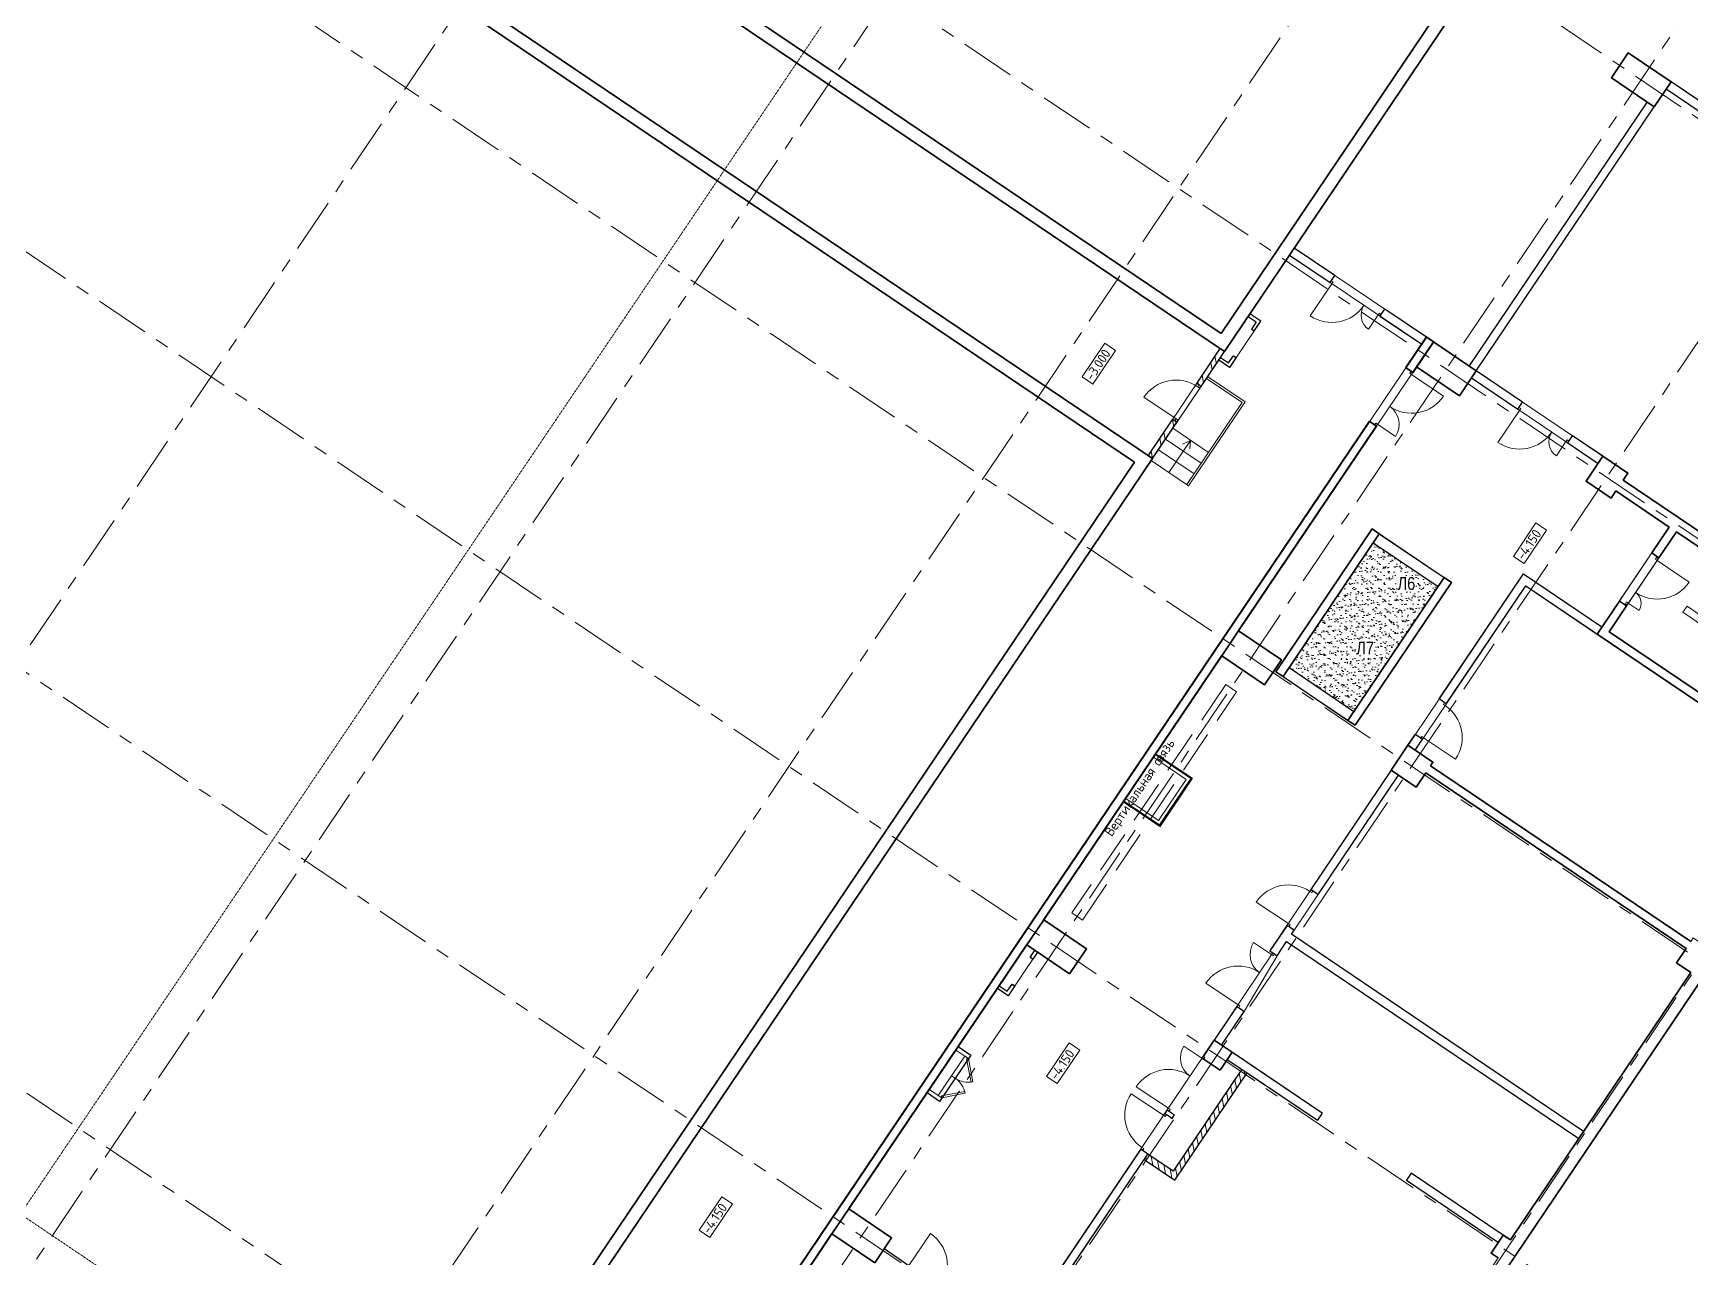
# Model space of a CAD drawing. Header units: millimetres. Extents: x -813692 to 807431, y 0 to 1813163.
# Drawn here: x 87728 to 126258, y 882879 to 911334 of the extents above; entities that cross this region are included whole.
import ezdxf

# ---------------------------------------------------------------- set-up
doc = ezdxf.new("R2010")
doc.units = ezdxf.units.MM
for name, pattern in [('KRST_Штрих__ш0_5 п0_5_', [1.0584, 0.5292, -0.5292]), ('ГОСТ 2.303 4', [7, 5, -2, 0]), ('Линия сетки', [22.225, 12.7, -3.175, 3.175, -3.175])]:
    doc.linetypes.add(name, pattern=pattern)
for name, color, linetype, lineweight in [('07_1_TС', 150, 'Continuous', 9), ('A-ANNO-DIMS', 7, 'Continuous', 9), ('KR_0.2', 252, 'Continuous', 20), ('KR_0.35', 252, 'Continuous', 35), ('KR_punk', 252, 'ГОСТ 2.303 4', 0), ('S-GRID', 252, 'Continuous', 9), ('АР_блоки200', 252, 'Continuous', 30), ('АР_двери', 252, 'Continuous', 0), ('АР_кирпич250', 252, 'Continuous', 30), ('АР_кирпичные перегородки 120', 252, 'Continuous', 30), ('АР_монолит', 252, 'Continuous', 50), ('АР_Отметка на плане', 252, 'Continuous', 15), ('АР_Площади', 252, 'Continuous', 0), ('АР_сущ. стены', 252, 'Continuous', 30), ('АР_тонкая линия', 252, 'Continuous', 5), ('двери', 7, 'Continuous', 9), ('лифты', 252, 'Continuous', 30)]:
    doc.layers.add(name, color=color, linetype=linetype, lineweight=lineweight)
for name, color, linetype in [('АР_блоки150', 252, 'Continuous'), ('АР_обшивка коробов', 252, 'Continuous'), ('Ар_разрез секция В', 252, 'Continuous'), ('Внутренние стены', 7, 'Continuous')]:
    doc.layers.add(name, color=color, linetype=linetype)
doc.layers.add('АР_Контуры помещений', color=252, linetype='Continuous', lineweight=25, plot=False)
doc.styles.add('GOST 2.304', font='')
doc.styles.add('СГЕНЕРИР_СТИЛЬ_9', font='ARIALN.TTF', dxfattribs={"width": 0.990457})
doc.styles.get('GOST 2.304').set_extended_font_data('GOST Common')
pattern_1 = [(101, (-1241.95, 1181845.07), (-368.1102, -71.55337), []), (101, (-1143.1, 1181991.62), (-368.1102, -71.55337), [])]
pattern_2 = [(101, (-1241.95, 1181845.07), (-122.7034, -23.851124), [])]

# ---------------------------------------------------------------- blocks, each defined once
blk = doc.blocks.new('КР_подвал')
at = {"layer": 'KR_0.2', "ltscale": 200}
blk.add_lwpolyline([(351101, 117822), (352779, 120309)], dxfattribs=at)
blk.add_lwpolyline([(362121, 114400), (362876, 115519), (362711, 115631), (361956, 114512)], close=True, dxfattribs=at)
at = {"layer": 'KR_0.35', "ltscale": 200}
for points in [[(251583, 91527), (307390, 174265), (377983, 126649), (322176, 43911)], [(352779, 120309), (328032, 137001)], [(352698, 120726), (328449, 137082)], [(352698, 120726), (363183, 136270)], [(352779, 120309), (363431, 136103)], [(351101, 117822), (326354, 134514)], [(350685, 117741), (326435, 134098)], [(350685, 117741), (310563, 58258), (297215, 67261), (294391, 63074)], [(294640, 62906), (297296, 66844), (310644, 57841), (351101, 117822)], [(362040, 117319), (362152, 117485), (361572, 117877), (361180, 117296), (361761, 116905), (361872, 117071)], [(362040, 117319), (368424, 113014)], [(361872, 117071), (363116, 116232)], [(362711, 115631), (363116, 116232)], [(362876, 115519), (363282, 116120)], [(363282, 116120), (368256, 112765)], [(362711, 115631), (362876, 115519)], [(366578, 110278), (361438, 113745), (361956, 114512)], [(361956, 114512), (362121, 114400)], [(366690, 110444), (361716, 113799), (362121, 114400)], [(357567, 110687), (357623, 110770), (357042, 111161), (356651, 110581), (357231, 110190), (357455, 110521)], [(357567, 110687), (363619, 106605)], [(357455, 110521), (363507, 106439)], [(363507, 106439), (363283, 106108), (363615, 105884)], [(359421, 99666), (363615, 105884)], [(359421, 99666), (359255, 99778), (358975, 99363), (359141, 99252)]]:
    blk.add_lwpolyline(points, dxfattribs=at)
for points in [[(362767, 125997), (363158, 126577), (362163, 127248), (361772, 126668)], [(358237, 119281), (358629, 119862), (357634, 120533), (357242, 119952)], [(354139, 112758), (356375, 116074), (356210, 116186), (353973, 112870)], [(355813, 111628), (358050, 114945), (357884, 115056), (355647, 111740)], [(353708, 112566), (354099, 113147), (353104, 113818), (352713, 113237)], [(349178, 105851), (349570, 106431), (348575, 107102), (348183, 106522)], [(352675, 103613), (352954, 104028), (352540, 104307), (352260, 103893)], [(344649, 99136), (345040, 99716), (344045, 100387), (343654, 99807)]]:
    blk.add_lwpolyline(points, close=True, dxfattribs=at)
at = {"layer": 'KR_punk', "ltscale": 200}
blk.add_lwpolyline([(349476, 107097), (353055, 112403), (352806, 112571), (349227, 107265)], close=True, dxfattribs=at)
at = {"layer": 'АР_тонкая линия', "insert": (350206, 108991), "char_height": 220, "attachment_point": 7, "rotation": 56, "style": 'GOST 2.304'}
blk.add_mtext('Вертикальная связь', dxfattribs=at)
blk = doc.blocks.new('Д-1000-ОП-Л')
at = {"layer": 'АР_двери'}
for points in [[(-318.5, -560), (-318.5, 340)], [(-1268.5, -560), (-1218.5, -560), (-1218.5, -610), (-1268.5, -610), (-1268.5, -560)], [(-318.5, -560), (-268.5, -560), (-268.5, -610), (-318.5, -610), (-318.5, -560)]]:
    blk.add_lwpolyline(points, dxfattribs=at)
blk.add_arc((-318.5, -560), 900, 90, 180, dxfattribs=at)
blk = doc.blocks.new('Д-1500-ДП-П')
at = {"layer": 'АР_двери'}
for points in [[(-485.5, 549.5), (-485.5, 1449.5)], [(914.5, 549.5), (914.5, 1049.5)], [(-485.5, 549.5), (-535.5, 549.5), (-535.5, 499.5), (-485.5, 499.5), (-485.5, 549.5)], [(964.5, 549.5), (914.5, 549.5), (914.5, 499.5), (964.5, 499.5), (964.5, 549.5)]]:
    blk.add_lwpolyline(points, dxfattribs=at)
for centre, radius, start, end in [((-485.5, 549.5), 900, 0, 90), ((914.5, 549.5), 500, 90, 180)]:
    blk.add_arc(centre, radius, start, end, dxfattribs=at)
blk = doc.blocks.new('Д-1000-ОП-П')
at = {"layer": 'АР_двери'}
for points in [[(-1699.5, -550), (-1699.5, 350)], [(-1699.5, -550), (-1749.5, -550), (-1749.5, -600), (-1699.5, -600), (-1699.5, -550)], [(-749.5, -550), (-799.5, -550), (-799.5, -600), (-749.5, -600), (-749.5, -550)]]:
    blk.add_lwpolyline(points, dxfattribs=at)
blk.add_arc((-1699.5, -550), 900, 0, 90, dxfattribs=at)
blk = doc.blocks.new('Д-1400-ДП-Л')
at = {"layer": 'АР_двери', "lineweight": 0}
for points in [[(377.5, -235.5), (377.5, 664.5)], [(-922.5, -235.5), (-922.5, 164.5)], [(-972.5, -235.5), (-922.5, -235.5), (-922.5, -285.5), (-972.5, -285.5), (-972.5, -235.5)], [(377.5, -235.5), (427.5, -235.5), (427.5, -285.5), (377.5, -285.5), (377.5, -235.5)]]:
    blk.add_lwpolyline(points, dxfattribs=at)
for centre, radius, start, end in [((377.5, -235.5), 900, 90, 180), ((-922.5, -235.5), 400, 0, 90)]:
    blk.add_arc(centre, radius, start, end, dxfattribs=at)
blk = doc.blocks.new('Оси200')
at = {"layer": 'S-GRID', "linetype": 'Линия сетки', "ltscale": 100}
for p, q in [((-102828.1, -45833), (-24798.8, -98464.5)), ((-107357.6, -52548.2), (-29328.3, -105179.7)), ((-107357.6, -52548.2), (-29328.2, -105179.7)), ((-111887.1, -59263.4), (-33857.7, -111894.9)), ((-52527.6, -60316.4), (-112484.5, -149206.1)), ((-45812.4, -64845.9), (-105769.3, -153735.6)), ((-116416.5, -65978.6), (-38387.2, -118610.1)), ((-39097.2, -69375.3), (-99054.1, -158265.1)), ((-120946, -72693.8), (-42916.6, -125325.3)), ((-32879.5, -73569.3), (-92836.3, -162459)), ((-29148.8, -76085.7), (-89105.7, -164975.4)), ((-125475.4, -79409), (-47446.1, -132040.5)), ((-22433.6, -80615.1), (-82390.5, -169504.8))]:
    blk.add_line(p, q, dxfattribs=at)
blk = doc.blocks.new('разрез 4-4')
at = {"layer": 'Ар_разрез секция В', "linetype": 'KRST_Штрих__ш0_5 п0_5_', "lineweight": 0, "ltscale": 10}
blk.add_lwpolyline([(2914, 154), (83908, -54477)], dxfattribs=at)
blk = doc.blocks.new('разрез 2 блок в')
at = {"layer": 'Ар_разрез секция В', "linetype": 'KRST_Штрих__ш0_5 п0_5_', "lineweight": 0, "ltscale": 10}
blk.add_lwpolyline([(-58994, -91247), (1753, -1186)], dxfattribs=at)
blk = doc.blocks.new('Д-1300-ДП-П')
at = {"layer": 'АР_двери'}
for points in [[(-488.5, -185), (-488.5, 715)], [(711.5, -185), (711.5, 115)], [(-488.5, -185), (-538.5, -185), (-538.5, -235), (-488.5, -235), (-488.5, -185)], [(761.5, -185), (711.5, -185), (711.5, -235), (761.5, -235), (761.5, -185)]]:
    blk.add_lwpolyline(points, dxfattribs=at)
for centre, radius, start, end in [((-488.5, -185), 900, 0, 90), ((711.5, -185), 300, 90, 180)]:
    blk.add_arc(centre, radius, start, end, dxfattribs=at)
blk = doc.blocks.new('*U295')
for p, q in [((-550, 0), (-550, 100)), ((0, 0), (0, 100))]:
    blk.add_line(p, q)
blk.add_lwpolyline([(0, 0), (-389, -389), (-420, -358), (-31, 31)], close=True)
blk.add_arc((0, 0), 550, 180, 225)
blk = doc.blocks.new('Д-1400-ДП-П')
at = {"layer": 'АР_двери'}
for points in [[(413, -403.5), (413, 496.5)], [(1713, -403.5), (1713, -3.5)], [(413, -403.5), (363, -403.5), (363, -453.5), (413, -453.5), (413, -403.5)], [(1763, -403.5), (1713, -403.5), (1713, -453.5), (1763, -453.5), (1763, -403.5)]]:
    blk.add_lwpolyline(points, dxfattribs=at)
for centre, radius, start, end in [((413, -403.5), 900, 0, 90), ((1713, -403.5), 400, 90, 180)]:
    blk.add_arc(centre, radius, start, end, dxfattribs=at)

msp = doc.modelspace()

# ---------------------------------------------------------------- hatches: boundary and pattern name
at = {"layer": 'АР_блоки150', "linetype": 'Continuous', "lineweight": 0}
h = msp.add_hatch(dxfattribs=at)
h.set_pattern_fill('ANSI31', color=256, scale=1000, angle=56)
h.set_pattern_definition(pattern_2)
h.paths.add_polyline_path([(114265.1, 884685.3), (115946, 887177.3), (115821.6, 887261.2), (114224.6, 884893.5)])
h = msp.add_hatch(dxfattribs=at)
h.set_pattern_fill('ANSI31', color=256, scale=1000, angle=56)
h.set_pattern_definition(pattern_2)
h.paths.add_polyline_path([(113637.8, 885289.4), (113553.9, 885165), (114140.8, 884769.2), (114224.6, 884893.5)])
h = msp.add_hatch(dxfattribs=at)
h.set_pattern_fill('ANSI31', color=256, scale=1000, angle=56)
h.set_pattern_definition(pattern_2)
h.paths.add_polyline_path([(114224.6, 884893.5), (114140.8, 884769.2), (114265.1, 884685.3)])
h = msp.add_hatch(dxfattribs=at)
h.set_pattern_fill('ANSI31', color=256, scale=1000, angle=56)
h.set_pattern_definition(pattern_2)
h.paths.add_polyline_path([(114324.1, 884826.4), (114224.6, 884893.5), (114257, 884726.9)])
at = {"layer": 'АР_кирпичные перегородки 120', "linetype": 'Continuous', "lineweight": 0}
h = msp.add_hatch(dxfattribs=at)
h.set_pattern_fill('ANSI32', color=256, scale=1000, angle=56)
h.set_pattern_definition(pattern_1)
h.paths.add_polyline_path([(114784.6, 903209.5), (114884, 903142.5), (115419.8, 903937.1), (115320.4, 904004.2)])
h = msp.add_hatch(dxfattribs=at)
h.set_pattern_fill('ANSI32', color=256, scale=1000, angle=56)
h.set_pattern_definition(pattern_1)
h.paths.add_polyline_path([(113643.1, 901516.9), (113742.6, 901449.8), (114314.7, 902298.1), (114215.1, 902365.2)])
at = {"layer": 'АР_тонкая линия', "transparency": 33554687}
h = msp.add_hatch(dxfattribs=at)
h.set_pattern_fill('AR-SAND', color=256, scale=100)
h.set_pattern_definition([(37.5, (-1241.95, 1181845.07), (-6.299336, 192.68238), [0, -152, 0, -170, 0, -162.5]), (7.5, (-1241.95, 1181845.07), (176.97767, 282.2146), [0, -82, 0, -137, 0, -52.5]), (327.5, (-1364.95, 1181845.07), (311.41419, 0.565905), [0, -50, 0, -180, 0, -235]), (317.5, (-1364.95, 1181845.07), (300.61266, 87.76756), [0, -25, 0, -118, 0, -135])])
h.paths.add_polyline_path([(120385.9, 898476.9), (118877, 899494.6), (116919.8, 896593), (118428.7, 895575.2)])
at = {"layer": 'Внутренние стены', "linetype": 'Continuous', "lineweight": 5}
h = msp.add_hatch(dxfattribs=at)
h.set_pattern_fill('КИРПИЧ_02', style=0, pattern_type=2)
h.set_pattern_definition([(45, (-1242.17, 1181897.34), (-63.639609, 63.639609), [])])
h.paths.add_polyline_path([(125602.1, 909969.5), (125602.1, 909969.5), (125741.9, 910176.8), (125741.9, 910176.8)])

# ---------------------------------------------------------------- linework, layer by layer
at = {"layer": '07_1_TС', "ltscale": 100}
msp.add_lwpolyline([(109175.1, 887704.2), (109382.3, 887564.4), (108767.2, 886652.5), (108560, 886792.3)], close=True, dxfattribs=at)
at = {"layer": 'АР_блоки150', "linetype": 'Continuous', "flags": 128}
for points in [[(113553.9, 885165), (114265.1, 884685.3), (115946, 887177.3)], [(115821.6, 887261.2), (114224.6, 884893.5)], [(114224.6, 884893.5), (113637.8, 885289.4)]]:
    msp.add_lwpolyline(points, dxfattribs=at)
at = {"layer": 'АР_блоки200', "linetype": 'Continuous'}
for p, q in [((117872.3, 905539.7), (117984.2, 905705.5)), ((119032.9, 904756.9), (119144.6, 904922.8)), ((119032.9, 904756.9), (120002.4, 904106.5)), ((120112.6, 904269.8), (119144.8, 904922.6)), ((116949, 890556.1), (117041.2, 890493.9)), ((116548.1, 889961.7), (116640.3, 889899.5)), ((115709.3, 888718.2), (115688.6, 888687.5)), ((115709.3, 888718.2), (115804.6, 888653.9)), ((115804.6, 888653.9), (115875.1, 888606.4)), ((114033.8, 886231.5), (114129.2, 886167.2)), ((114089.8, 886314.5), (114185.2, 886250.2)), ((114185.2, 886250.2), (114255.7, 886202.7)), ((117690.5, 886242.2), (117578.5, 886076.1)), ((114129.2, 886167.2), (114199.7, 886119.7)), ((111493.1, 882109.8), (113637.8, 885289.4)), ((119759, 884847), (119647, 884680.9))]:
    msp.add_line(p, q, dxfattribs=at)
at = {"layer": 'АР_блоки200'}
for p, q in [((122235.7, 902596.5), (122347.5, 902762.4)), ((123397.4, 901813), (123508.2, 901979.5)), ((120574.8, 895752.9), (120411.8, 895868.9)), ((120018.4, 894928), (119852.6, 895039.8)), ((119292, 894208.6), (117422.5, 891436.9)), ((119457.8, 894096.8), (117588.3, 891325.1)), ((117588.3, 891325.1), (117422.5, 891436.9)), ((116878.5, 890603.6), (116474.5, 890011.4)), ((117041.2, 890493.9), (116878.5, 890603.6)), ((116975.2, 890396), (117041.2, 890493.9)), ((116640.3, 889899.5), (116863.4, 890230.2)), ((116474.5, 890011.4), (116640.3, 889899.5))]:
    msp.add_line(p, q, dxfattribs=at)
at = {"layer": 'АР_блоки200', "linetype": 'Continuous', "flags": 128}
for points in [[(128742.4, 908219.4), (125799.3, 910204.5)], [(125242, 909736), (121104, 903601.1)], [(125687.4, 910038.7), (128630.5, 908053.6)], [(121269.8, 903489.3), (125407.8, 909624.2)], [(117984.2, 905705.5), (117041.7, 906341.2)], [(116929.9, 906175.4), (117872.3, 905539.7)], [(121158, 903323.5), (122235.7, 902596.6)], [(122347.5, 902762.4), (121269.8, 903489.3)], [(124212.9, 901504.2), (123508.2, 901979.5)], [(123396.4, 901813.7), (124101.1, 901338.4)], [(120411.8, 895868.9), (122367.6, 898768.3), (124191.4, 897538.1)], [(120574.8, 895752.9), (122421.5, 898490.7), (124079.6, 897372.3)], [(119683.4, 894789), (119852.9, 895039.6)], [(119849.2, 894677.1), (120018.4, 894928)], [(116863.4, 890230.2), (123652.1, 885651.2)], [(123764, 885817), (116975.2, 890396)], [(115709.3, 888718.2), (115181, 887934.9)], [(115346.8, 887823.1), (115875.1, 888606.4)], [(115484.4, 887488.6), (117578.5, 886076.1)], [(117690.5, 886242.2), (115601.2, 887651.5)], [(114089.8, 886314.5), (114033.8, 886231.5)], [(114199.7, 886119.7), (114255.7, 886202.7)], [(113639.4, 885291.8), (113473.5, 885403.6), (111327.3, 882221.7)], [(119647, 884680.9), (121784.1, 883239.4)], [(121896.2, 883405.5), (119759, 884847)]]:
    msp.add_lwpolyline(points, dxfattribs=at)
at = {"layer": 'АР_кирпич250', "linetype": 'Continuous'}
msp.add_line((114314.6, 902298), (114304.2, 902282.7), dxfattribs=at)
at = {"layer": 'АР_кирпич250', "ltscale": 0.5}
for p, q in [((119016.8, 899701.9), (120525.7, 898684.1)), ((118877, 899494.6), (120385.9, 898476.9)), ((116919.8, 896593), (118428.7, 895575.2)), ((116780, 896385.7), (118288.9, 895368))]:
    msp.add_line(p, q, dxfattribs=at)
at = {"layer": 'АР_кирпич250'}
msp.add_line((108037.9, 882727.6), (107507.3, 883085.5), dxfattribs=at)
at = {"layer": 'АР_кирпичные перегородки 120', "linetype": 'Continuous'}
msp.add_line((114884, 903142.5), (114904.7, 903173.2), dxfattribs=at)
at = {"layer": 'АР_кирпичные перегородки 120', "linetype": 'Continuous', "flags": 128}
for points in [[(114873.5, 903127.2), (114774.2, 903194.2), (115320.4, 904004.2)], [(114873.7, 903127.1), (115419.9, 903937.1)], [(113643, 901517), (114215.2, 902365.2), (114314.6, 902298.1)], [(113742.5, 901449.9), (114314.6, 902298.1)]]:
    msp.add_lwpolyline(points, dxfattribs=at)
at = {"layer": 'АР_Контуры помещений', "color": 1}
msp.add_line((120112.6, 904269.8), (120275, 904160.3), dxfattribs=at)
at = {"layer": 'АР_обшивка коробов', "lineweight": 30}
for points in [[(116106, 904417.6), (116259.7, 904645.5), (116010.9, 904813.4), (115969, 904751.2), (116155.5, 904625.4), (116043.7, 904459.6), (116106, 904417.6)], [(115686.7, 903796), (115532.9, 903568), (115284.1, 903735.8), (115326, 903798), (115512.6, 903672.2), (115624.4, 903838), (115686.7, 903796)], [(113822.8, 894591.7), (114668.8, 894021), (113913.9, 892901.8), (113067.9, 893472.5)], [(110963.3, 889818.9), (110901, 889861), (111011.1, 890024.1), (111073.4, 889982.1), (110963.2, 889818.7)], [(110543.9, 889197.2), (110390.2, 888969.2), (110141.3, 889137), (110183.3, 889199.2), (110369.8, 889073.4), (110481.6, 889239.2), (110543.9, 889197.2)], [(109231.1, 887787.1), (109521.2, 887591.4), (108794.2, 886513.7), (108504.1, 886709.3)]]:
    msp.add_lwpolyline(points, dxfattribs=at)
at = {"layer": 'АР_обшивка коробов', "lineweight": 5}
for points in [[(113815.8, 894581.3), (114651.5, 894017.6), (113910.5, 892919.2), (113074.9, 893482.8)], [(113808.8, 894570.9), (114634.1, 894014.3), (113907.2, 892936.5), (113081.9, 893493.2)], [(113766.8, 894508.8), (114530, 893994), (113886.9, 893040.6), (113123.8, 893555.4)]]:
    msp.add_lwpolyline(points, dxfattribs=at)
at = {"layer": 'АР_Отметка на плане'}
for points in [[(112110.7, 903348.8), (112636.2, 904127.9), (112884.3, 903960.5), (112358.8, 903181.5)], [(122133, 899178), (122658.5, 899957.1), (122906.6, 899789.7), (122381.1, 899010.6)], [(111283.2, 887095.9), (111808.7, 887875), (112056.8, 887707.6), (111531.3, 886928.5)], [(103209.4, 883520.7), (103734.9, 884299.7), (103983, 884132.4), (103457.5, 883353.3)]]:
    msp.add_lwpolyline(points, close=True, dxfattribs=at)
at = {"layer": 'АР_Площади', "ltscale": 0.5}
for points in [[(89095.3, 918074.8), (90772.8, 920561.8), (115320.4, 904004.2), (113643.1, 901517.1), (89095.2, 918074.7)], [(135706.3, 903522.1), (135374.8, 903746), (135318.9, 903663), (129266.9, 907745.2), (129322.7, 907827.9), (124804.4, 910875.5), (124413, 910295.2), (125242, 909736), (121104, 903601.1), (117041.7, 906341.2), (125933, 919522.8), (129166.1, 917342), (128942.5, 917010.4), (129937.4, 916339.6), (130161, 916671), (133187, 914629.9), (133019.2, 914381.2), (133433.8, 914101.8), (133601.5, 914350.3), (139902.2, 910100.5), (139734.4, 909851.8), (139900.4, 909740.1), (135703.2, 903524.3)], [(131176.8, 896806.9), (130845.2, 897030.6), (130733.4, 896864.8), (124681.6, 900947), (124793.4, 901112.9), (121269.9, 903489.5), (125687.4, 910038.7), (128630.5, 908053.6), (128351.1, 907639.2), (128931.3, 907247.6), (129099.1, 907496.3), (135151.2, 903414.3), (134983.3, 903165.5), (135314.8, 902941.8), (131176.8, 896806.9)], [(116929.9, 906175.3), (120002.4, 904106.5), (99627.4, 873906.7), (96560, 875975.6), (115284.1, 903735.8), (115532.9, 903568), (116259.7, 904645.5), (116010.9, 904813.4), (116929.9, 906175.3)], [(129331.6, 894071.3), (124357.4, 897426.4), (125923.1, 899747.5), (130897.2, 896392.4), (129331.6, 894071.3)], [(126647.5, 890091.9), (126315.8, 890315.4), (126259.9, 890232.5), (120207.8, 894314.6), (120263.8, 894397.5), (119847.2, 894678.5), (122421.5, 898490.7), (129219.6, 893905.3), (126647.5, 890091.9)], [(123764, 885817), (116975.2, 890396), (119457.8, 894096.8), (119872.5, 893817.3), (120096, 894148.8), (126148.2, 890066.8), (125924.4, 889735), (126255.9, 889511.4), (123764, 885817)], [(119731.7, 879838.9), (116544.9, 881988.5), (115228.6, 880037), (111700.2, 882416.9), (113553.9, 885165), (114265.1, 884685.3), (115946, 887177.3), (117578.5, 886076.1), (117690.5, 886242.2), (115346.8, 887823.1), (115875.1, 888606.4), (116640.3, 889899.5), (116863.4, 890230.2), (123652.2, 885651.1), (122062.1, 883293.8), (119759.1, 884847.2), (119647, 884680.9), (121784.2, 883239.3), (121616.7, 882991.1), (121782.5, 882879.3), (119731.7, 879838.9)]]:
    msp.add_lwpolyline(points, dxfattribs=at)
at = {"layer": 'АР_Площади', "color": 5, "ltscale": 0.5}
for points in [[(110533.3, 881044.5), (107507.9, 883086.4), (107681.6, 883343.8), (106686.8, 884014.8), (108504.2, 886709.3), (108794.2, 886513.7), (109521.2, 887591.4), (109231.1, 887787.1), (110141.5, 889136.9), (110390.2, 888969.2), (111073.2, 889981.9), (111819.6, 889478.7), (112210.9, 890058.9), (111216.2, 890730), (113067.9, 893472.5), (113913.9, 892901.8), (114668.8, 894021), (113822.8, 894591.7), (115355.4, 896863.9), (116349.1, 896193.9), (116740.5, 896774.2), (115745.7, 897445.3), (119883.7, 903580.1), (120878.5, 902909.1), (121158, 903323.5), (124101, 901338.3), (123821.6, 900924.2), (124402.1, 900532.7), (124513.8, 900698.3), (125757.2, 899859.4), (124191.4, 897538.1), (122367.6, 898768.3), (116474.5, 890011.4), (116539.6, 889966.2), (115181, 887934.9), (110533.3, 881044.4)], [(118454.6, 895256.2), (116614.2, 896497.6), (118851, 899813.7), (120691.3, 898572.2), (118454.5, 895256)]]:
    msp.add_lwpolyline(points, dxfattribs=at)
at = {"layer": 'АР_сущ. стены', "color": 7, "linetype": 'Continuous', "lineweight": 40}
for p, q in [((120112.6, 904269.8), (119632.5, 903558.1)), ((119793.3, 903446.2), (120274.8, 904160.1)), ((120114.1, 904272), (120274.8, 904160.1)), ((119632.5, 903558.1), (119793.3, 903446.2)), ((118788.8, 902314.7), (92317.3, 863069)), ((118954.2, 902203.2), (115745.5, 897445.1)), ((115354.1, 896864.8), (111216, 890729.9)), ((110824.6, 890149.6), (106686.6, 884014.7)), ((106295.2, 883434.4), (102157.1, 877299.5))]:
    msp.add_line(p, q, dxfattribs=at)
at = {"layer": 'АР_тонкая линия', "linetype": 'Continuous'}
for p, q in [((114999.5, 903313.7), (115828.5, 902754.5)), ((115027.4, 903355.2), (115897.9, 902768)), ((114542.3, 900847.8), (115828.5, 902754.5)), ((114583.8, 900819.8), (115897.9, 902768)), ((114216.8, 902152.9), (115045.6, 901593.9)), ((113881.3, 901655.5), (114710.1, 901096.5)), ((114049, 901904.2), (114877.9, 901345.2)), ((114631.2, 901873.4), (114127.9, 901127.3)), ((113713.5, 901406.8), (114583.8, 900819.8))]:
    msp.add_line(p, q, dxfattribs=at)
at = {"layer": 'АР_тонкая линия'}
for q in [(114440.2, 901785.7), (114610.1, 901677.4)]:
    msp.add_line((114631.2, 901873.4), q, dxfattribs=at)
msp.add_lwpolyline([(129036.3, 896034.7), (128954.8, 895915.3), (126074.9, 897883.5), (126170.3, 898023.3)], close=True, dxfattribs=at)
at = {"layer": 'Внутренние стены', "color": 7, "linetype": 'Continuous', "lineweight": 40}
msp.add_line((118788.4, 902315), (118954.2, 902203.2), dxfattribs=at)

# ---------------------------------------------------------------- block references
at = {"layer": 'A-ANNO-DIMS', "color": 18, "lineweight": 0, "true_color": 0x000000}
msp.add_blockref('Оси200', (166995, 997181.2), dxfattribs=at)
at = {"layer": 'АР_двери'}
for name, p, rotation in [('Д-1400-ДП-Л', (118095.6, 905105.7), 146.0787612143771), ('Д-1000-ОП-П', (114788.9, 904089.1), 55.94574928910751), ('Д-1500-ДП-П', (119037.8, 903313.4), 235.7218932542353), ('Д-1400-ДП-Л', (122459, 902162.6), 146.0787612143771), ('Д-1000-ОП-П', (117389.7, 892364.9), 56.36404371120693), ('Д-1500-ДП-П', (116463.4, 888859.7), 56.36404371120693), ('Д-1500-ДП-П', (114844, 886456), 56.36404371120693), ('Д-1000-ОП-Л', (113709.9, 886769.9), 56.36404371120693)]:
    msp.add_blockref(name, p, dxfattribs=dict(at, rotation=rotation))
at = {"layer": 'АР_двери', "color": 0}
for name, p, rotation in [('Д-1300-ДП-П', (125356, 898576), 235.9999999999999), ('Д-1000-ОП-Л', (120329.8, 894388.1), 236.0000008166178), ('Д-1400-ДП-П', (107962.6, 883265.1), 326)]:
    msp.add_blockref(name, p, dxfattribs=dict(at, rotation=rotation))
at = {"layer": 'АР_монолит'}
msp.add_blockref('КР_подвал', (-237358.6, 783627.7), dxfattribs=at)
at = {"layer": 'Ар_разрез секция В'}
for name, p in [('разрез 2 блок в', (119435.1, 935126.2)), ('разрез 4-4', (34626.8, 917393.8))]:
    msp.add_blockref(name, p, dxfattribs=at)
at = {"layer": 'двери', "rotation": 56}
msp.add_blockref('*U295', (109465.3, 887508.4), dxfattribs=at)
at = {"layer": 'двери', "xscale": -1, "rotation": 55.99999999999996}
msp.add_blockref('*U295', (108850.2, 886596.5), dxfattribs=at)

# ---------------------------------------------------------------- texts
at = {"layer": 'АР_Отметка на плане', "char_height": 220, "attachment_point": 7, "rotation": 56, "style": 'GOST 2.304'}
for s, insert in [('-3.000', (112348, 903244)), ('-4.150', (122370.3, 899073.2)), ('-4.150', (111520.5, 886991)), ('-4.150', (103446.7, 883415.8))]:
    msp.add_mtext(s, dxfattribs=dict(at, insert=insert))
at = {"layer": 'лифты', "char_height": 300, "attachment_point": 4, "style": 'СГЕНЕРИР_СТИЛЬ_9'}
for s, insert in [('\\A1;\\pxql;{\\W0.98894;Л6}', (119441, 898546)), ('\\A1;\\pxql;{\\W0.98894;Л7}', (118482.3, 897046.6))]:
    msp.add_mtext(s, dxfattribs=dict(at, insert=insert))

doc.saveas('drawing.dxf')
